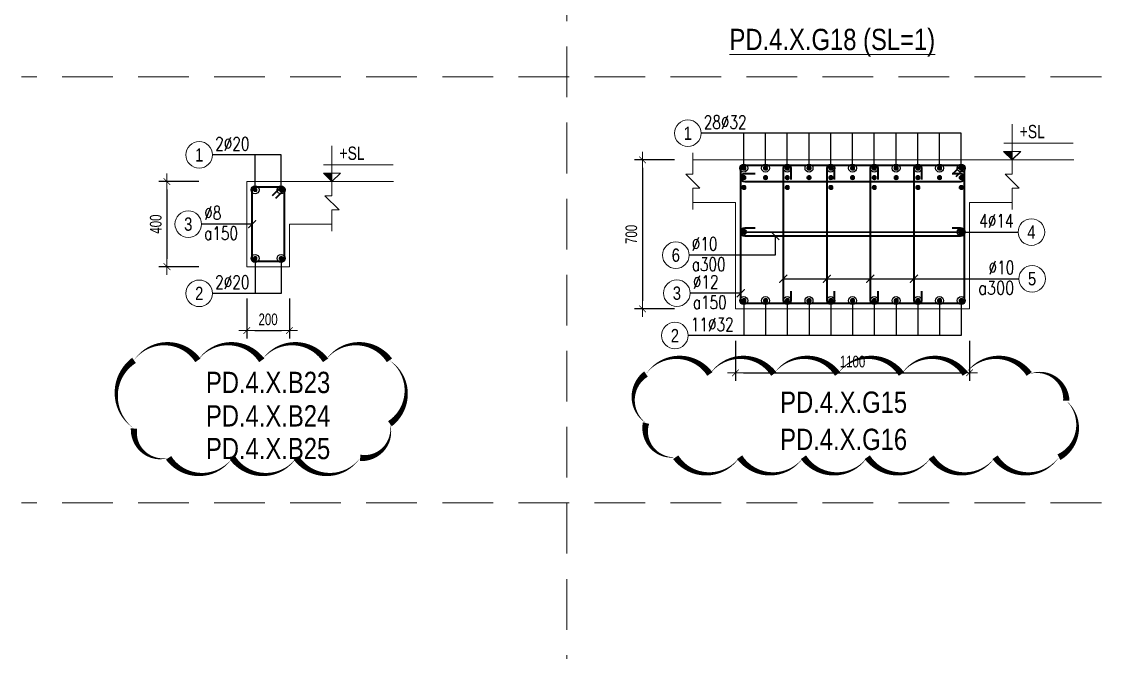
# Model space of a CAD drawing. Header units: millimetres. Extents: x 0 to 264070, y -218202 to 27271.
# Drawn here: x 246139 to 251221, y -214905 to -211943 of the extents above; entities that cross this region are included whole.
import ezdxf
from ezdxf.enums import TextEntityAlignment as Align

# ---------------------------------------------------------------- set-up
doc = ezdxf.new("R2010")
doc.units = ezdxf.units.MM
doc.header["$PDMODE"] = 3
doc.linetypes.add('HIDDEN2', pattern=[4.7625, 3.175, -1.5875])
doc.layers.get('0').update_dxf_attribs({"lineweight": 20})
doc.layers.get('Defpoints').update_dxf_attribs({"color": 151, "lineweight": 9})
doc.layers.add('2020-08-14', color=6, linetype='Continuous', lineweight=20, plot=False)
for name, color, linetype, lineweight in [('NDC_S_ANNO', 7, 'Continuous', 20), ('NDC_S_CONTINUOUS', 3, 'Continuous', 20), ('NDC_S_DIM', 1, 'Continuous', 15), ('NDC_S_HIDDEN', 8, 'HIDDEN2', 13), ('NDC_S_REBAR', 4, 'Continuous', 35), ('NDC_S_STIRRUP', 4, 'Continuous', 40), ('NDC_S_TEXT SYMBOL', 7, 'Continuous', 20), ('NDC_S_THIN LINE', 8, 'Continuous', 9), ('NDC_S_VN TEXT', 7, 'Continuous', 20)]:
    doc.layers.add(name, color=color, linetype=linetype, lineweight=lineweight)
doc.styles.add('ARIAL', font='arial.ttf', dxfattribs={"width": 0.8})
doc.styles.add('NDC_ANNO', font='', dxfattribs={"width": 0.8})
doc.styles.add('NDC_DIM', font='', dxfattribs={"width": 0.75})
doc.styles.add('NDC_EN TXT', font='romans.shx', dxfattribs={"width": 0.8})
doc.styles.get('NDC_ANNO').set_extended_font_data('Dotum')
doc.styles.get('NDC_DIM').set_extended_font_data('Dotum')
doc.dimstyles.new('NDC_dim_25', dxfattribs={"dimscale": 25, "dimtxt": 2.2, "dimasz": 1.5, "dimexe": 1.5, "dimexo": 2.5, "dimgap": 1, "dimtad": 1, "dimdec": 0, "dimzin": 0, "dimdsep": 46, "dimtxsty": 'NDC_DIM', "dimblk": 'DIMMARK', "dimcen": 0.09, "dimdle": 1.2, "dimclrd": 1, "dimclre": 1, "dimclrt": 3, "dimadec": 0, "dimazin": 0, "dimtfac": 1, "dimtdec": 0, "dimtix": 1, "dimtofl": 0, "dimtmove": 0, "dimatfit": 3, "dimfxl": 6, "dimfxlon": 1, "dimtolj": 1, "dimtzin": 0, "dimarcsym": 0})

# ---------------------------------------------------------------- blocks, each defined once
blk = doc.blocks.new('kata_block_TD')
at = {"color": 6, "linetype": 'ByBlock', "lineweight": -2, "style": 'ARIAL', "width": 0.8}
blk.add_attdef('SECTDET2', text='', height=5, dxfattribs=at).set_placement((0, 7.97), align=Align.CENTER)
at = {"color": 0, "linetype": 'ByBlock', "lineweight": -2, "style": 'ARIAL', "width": 0.8}
blk.add_attdef('SECTDET1', text='', height=5, dxfattribs=at).set_placement((0, 1.47), align=Align.CENTER)
at = {"color": 3, "lineweight": 25, "style": 'ARIAL', "width": 0.8}
blk.add_attdef('SSCALE', text='', height=2.5, dxfattribs=at).set_placement((0, -4), align=Align.CENTER)
blk = doc.blocks.new('kata_block_CT')
at = {"layer": 'NDC_S_ANNO'}
blk.add_hatch(color=3, dxfattribs=at).paths.add_polyline_path([(0, 1.6), (-1.61, 1.6), (0, 0)])
at = {"layer": 'NDC_S_ANNO', "ltscale": 50}
h = blk.add_hatch(dxfattribs=at)
h.set_pattern_fill('ANSI31', color=256, scale=1.406, style=0)
h.paths.add_polyline_path([(0, 1.6), (0, 0), (1.61, 1.6)])
for p, q in [((-1.59, 3.14), (11.47, 3.14)), ((11.56, 0), (-1.64, 0))]:
    blk.add_line(p, q, dxfattribs=at)
for points in [[(0, 6.69), (0, 0)], [(0, 0), (-1.61, 1.6), (0, 1.6)], [(0, 0), (1.61, 1.6), (0, 1.6)]]:
    blk.add_lwpolyline(points, dxfattribs=at)
at = {"layer": 'NDC_S_ANNO', "color": 8, "ltscale": 50}
blk.add_lwpolyline([(0, 0), (-1.61, 1.6), (0, 1.6)], dxfattribs=at)
at = {"layer": 'NDC_S_TEXT SYMBOL', "color": 3, "style": 'NDC_ANNO', "width": 0.8}
blk.add_attdef('CT', (1.41, 4.07), '', height=2.5, dxfattribs=at)
blk = doc.blocks.new('DIMMARK')
at = {"layer": 'NDC_S_DIM', "color": 1}
blk.add_line((-1.5, 0), (1, 0), dxfattribs=at)
at = {"layer": 'NDC_S_DIM', "color": 2, "const_width": 0.1}
blk.add_lwpolyline([(-0.42, -0.42), (0.42, 0.42)], dxfattribs=at)
blk = doc.blocks.new('*D970')
at = {"layer": 'Defpoints', "color": 0, "transparency": 16777216}
for p in [(247197.1, -213093.9), (247397.1, -213093.9), (247397.1, -213393.9)]:
    blk.add_point(p, dxfattribs=at)
at = {"layer": 'NDC_S_DIM', "color": 1, "lineweight": -2, "transparency": 16777216}
for p, q in [((247197.1, -213243.9), (247197.1, -213431.4)), ((247397.1, -213243.9), (247397.1, -213431.4)), ((247234.6, -213393.9), (247359.6, -213393.9))]:
    blk.add_line(p, q, dxfattribs=at)
at = {"layer": 'NDC_S_DIM', "color": 1, "lineweight": -2, "transparency": 16777216, "xscale": 37.5, "yscale": 37.5, "zscale": 37.5, "rotation": 180}
blk.add_blockref('DIMMARK', (247197.1, -213393.9), dxfattribs=at)
at = {"layer": 'NDC_S_DIM', "color": 1, "lineweight": -2, "transparency": 16777216, "xscale": 37.5, "yscale": 37.5, "zscale": 37.5}
blk.add_blockref('DIMMARK', (247397.1, -213393.9), dxfattribs=at)
at = {"layer": 'NDC_S_DIM', "color": 3, "transparency": 16777216, "insert": (247297.1, -213341.4), "char_height": 55, "attachment_point": 5, "style": 'NDC_DIM'}
blk.add_mtext('\\A1;200', dxfattribs=at)
blk = doc.blocks.new('*D971')
at = {"layer": 'Defpoints', "color": 0, "transparency": 16777216}
for p in [(247197.1, -212693.9), (246822.1, -213093.9), (247197.1, -213093.9)]:
    blk.add_point(p, dxfattribs=at)
at = {"layer": 'NDC_S_DIM', "color": 1, "lineweight": -2, "transparency": 16777216}
for p, q in [((246972.1, -212693.9), (246784.6, -212693.9)), ((246822.1, -212731.4), (246822.1, -213056.4)), ((246972.1, -213093.9), (246784.6, -213093.9))]:
    blk.add_line(p, q, dxfattribs=at)
at = {"layer": 'NDC_S_DIM', "color": 1, "lineweight": -2, "transparency": 16777216, "xscale": 37.5, "yscale": 37.5, "zscale": 37.5}
for p, rotation in [((246822.1, -212693.9), 90), ((246822.1, -213093.9), 270)]:
    blk.add_blockref('DIMMARK', p, dxfattribs=dict(at, rotation=rotation))
at = {"layer": 'NDC_S_DIM', "color": 3, "transparency": 16777216, "insert": (246769.6, -212893.9), "char_height": 55, "attachment_point": 5, "rotation": 90, "style": 'NDC_DIM'}
blk.add_mtext('\\A1;400', dxfattribs=at)
blk = doc.blocks.new('kata_block_THEP')
at = {"layer": 'NDC_S_REBAR', "color": 0}
for p, q in [((-0.5, 0), (0.5, 0)), ((-0.35, 0.35), (0.35, -0.35)), ((0.35, 0.35), (-0.35, -0.35)), ((0, 0.5), (0, -0.5))]:
    blk.add_line(p, q, dxfattribs=at)
at = {"layer": 'NDC_S_REBAR', "color": 0, "const_width": 0.0833}
blk.add_lwpolyline([(-0.5, 0, 1), (0.5, 0, 1), (-0.5, 0, 1)], format="xyb", dxfattribs=at)
blk = doc.blocks.new('*U240')
blk.add_circle((-2.5, 0), 2.5)
at = {"layer": 'NDC_S_VN TEXT', "color": 3, "style": 'NDC_EN TXT', "width": 0.75}
blk.add_attdef('DK1', (0.5, 0.85), '', height=2.5, dxfattribs=at)
at = {"layer": 'NDC_S_VN TEXT', "color": 7, "style": 'ARIAL', "width": 0.8}
blk.add_attdef('SH2', text='', height=2.5, dxfattribs=at).set_placement((-2.5, 0), align=Align.MIDDLE)
blk = doc.blocks.new('*U241')
blk.add_circle((-2.5, 0), 2.5)
at = {"layer": 'NDC_S_VN TEXT', "color": 3, "style": 'NDC_EN TXT', "width": 0.75}
for tag, p in [('DK1', (0.5, 0.85)), ('KC1', (0.5, -2.97))]:
    blk.add_attdef(tag, p, '', height=2.5, dxfattribs=at)
at = {"layer": 'NDC_S_VN TEXT', "color": 7, "style": 'ARIAL', "width": 0.8}
blk.add_attdef('SH2', text='', height=2.5, dxfattribs=at).set_placement((-2.5, 0), align=Align.MIDDLE)
blk = doc.blocks.new('*D972')
at = {"layer": 'Defpoints', "color": 0, "transparency": 16777216}
for p in [(249492.4, -213292.1), (250592.4, -213292.1), (250592.4, -213592.1)]:
    blk.add_point(p, dxfattribs=at)
at = {"layer": 'NDC_S_DIM', "color": 1, "lineweight": -2, "transparency": 16777216}
for p, q in [((249492.4, -213442.1), (249492.4, -213629.6)), ((250592.4, -213442.1), (250592.4, -213629.6)), ((249529.9, -213592.1), (250554.9, -213592.1))]:
    blk.add_line(p, q, dxfattribs=at)
at = {"layer": 'NDC_S_DIM', "color": 1, "lineweight": -2, "transparency": 16777216, "xscale": 37.5, "yscale": 37.5, "zscale": 37.5, "rotation": 180}
blk.add_blockref('DIMMARK', (249492.4, -213592.1), dxfattribs=at)
at = {"layer": 'NDC_S_DIM', "color": 1, "lineweight": -2, "transparency": 16777216, "xscale": 37.5, "yscale": 37.5, "zscale": 37.5}
blk.add_blockref('DIMMARK', (250592.4, -213592.1), dxfattribs=at)
at = {"layer": 'NDC_S_DIM', "color": 3, "transparency": 16777216, "insert": (250042.4, -213539.6), "char_height": 55, "attachment_point": 5, "style": 'NDC_DIM'}
blk.add_mtext('\\A1;1100', dxfattribs=at)
blk = doc.blocks.new('*D973')
at = {"layer": 'Defpoints', "color": 0, "transparency": 16777216}
for p in [(249562, -212592.1), (249056, -213292.1), (249562, -213292.1)]:
    blk.add_point(p, dxfattribs=at)
at = {"layer": 'NDC_S_DIM', "color": 1, "lineweight": -2, "transparency": 16777216}
for p, q in [((249206, -212592.1), (249018.5, -212592.1)), ((249056, -212629.6), (249056, -213254.6)), ((249206, -213292.1), (249018.5, -213292.1))]:
    blk.add_line(p, q, dxfattribs=at)
at = {"layer": 'NDC_S_DIM', "color": 1, "lineweight": -2, "transparency": 16777216, "xscale": 37.5, "yscale": 37.5, "zscale": 37.5}
for p, rotation in [((249056, -212592.1), 90), ((249056, -213292.1), 270)]:
    blk.add_blockref('DIMMARK', p, dxfattribs=dict(at, rotation=rotation))
at = {"layer": 'NDC_S_DIM', "color": 3, "transparency": 16777216, "insert": (249003.5, -212942.1), "char_height": 55, "attachment_point": 5, "rotation": 90, "style": 'NDC_DIM'}
blk.add_mtext('\\A1;700', dxfattribs=at)
blk = doc.blocks.new('*U321')
blk.add_circle((2.5, 0), 2.5)
at = {"layer": 'NDC_S_VN TEXT', "color": 3, "style": 'NDC_EN TXT'}
for tag, width, p in [('DK2', 0.75, (-0.85, 0.85)), ('KC2', 0.8, (-0.85, -2.97))]:
    blk.add_attdef(tag, text='', height=2.5, dxfattribs=dict(at, width=width)).set_placement(p, align=Align.RIGHT)
at = {"layer": 'NDC_S_VN TEXT', "color": 7, "style": 'ARIAL', "width": 0.8}
blk.add_attdef('SH3', text='', height=2.5, dxfattribs=at).set_placement((2.5, 0), align=Align.MIDDLE)
blk = doc.blocks.new('*U239')
blk.add_circle((2.5, 0), 2.5)
at = {"layer": 'NDC_S_VN TEXT', "color": 3, "style": 'NDC_EN TXT', "width": 0.75}
blk.add_attdef('DK2', text='', height=2.5, dxfattribs=at).set_placement((-0.85, 0.85), align=Align.RIGHT)
at = {"layer": 'NDC_S_VN TEXT', "color": 7, "style": 'ARIAL', "width": 0.8}
blk.add_attdef('SH3', text='', height=2.5, dxfattribs=at).set_placement((2.5, 0), align=Align.MIDDLE)

msp = doc.modelspace()

# ---------------------------------------------------------------- linework, layer by layer
at = {"layer": '2020-08-14'}
for points in [[(246667.2, -213533.5, 0, 30, -0.520567), (246967.2, -213533.5, 0, 30, -0.520567), (247267.2, -213533.5, 0, 30, -0.520567), (247567.2, -213533.5, 0, 30, -0.520567), (247867.2, -213533.5, 0, 30, -0.520567), (247869.4, -213831.3, 0, 30, -0.520567), (247729.6, -213991.5, 0, 30, -0.520567), (247429.6, -213991.5, 0, 30, -0.520567), (247129.6, -213991.5, 0, 30, -0.520567), (246829.6, -213991.5, 0, 30, -0.520567), (246667.2, -213853.9, 0, 30, -0.520567)], [(249072.3, -213597.6, 0, 30, -0.520567), (249372.3, -213597.6, 0, 30, -0.520567), (249672.3, -213597.6, 0, 30, -0.520567), (249972.3, -213597.6, 0, 30, -0.520567), (250272.3, -213597.6, 0, 30, -0.520567), (250572.3, -213597.6, 0, 30, -0.520567), (250872.3, -213597.6, 0, 30, -0.520567), (251046.7, -213723.3, 0, 30, -0.520567), (251011.9, -213988.5, 0, 30, -0.520567), (250711.9, -213988.5, 0, 30, -0.520567), (250411.9, -213988.5, 0, 30, -0.520567), (250111.9, -213988.5, 0, 30, -0.520567), (249811.9, -213988.5, 0, 30, -0.520567), (249511.9, -213988.5, 0, 30, -0.520567), (249211.9, -213988.5, 0, 30, -0.520567), (249072.3, -213828.2, 0, 30, -0.520567)]]:
    msp.add_lwpolyline(points, format="xyseb", close=True, dxfattribs=at)
at = {"layer": 'NDC_S_CONTINUOUS'}
for points in [[(249292.4, -212592.1), (249492.4, -212592.1), (249492.4, -212592.1), (250592.4, -212592.1), (250592.4, -212592.1), (250792.4, -212592.1)], [(247197.1, -213093.9), (247197.1, -213093.9), (247197.1, -212693.9), (247397.1, -212693.9), (247397.1, -212693.9), (247597.1, -212693.9)], [(249292.4, -212792.1), (249492.4, -212792.1), (249492.4, -213292.1), (250592.4, -213292.1), (250592.4, -212792.1), (250792.4, -212792.1)], [(247197.1, -213093.9), (247197.1, -213093.9), (247197.1, -213093.9), (247397.1, -213093.9), (247397.1, -212893.9), (247597.1, -212893.9)]]:
    msp.add_lwpolyline(points, dxfattribs=at)
at = {"layer": 'NDC_S_HIDDEN', "ltscale": 75}
for p, q in [((248700.9, -204202), (248700.9, -218202)), ((264070, -212202), (246139.4, -212202)), ((264070, -214202), (246139.4, -214202))]:
    msp.add_line(p, q, dxfattribs=at)
at = {"layer": 'NDC_S_REBAR'}
for points in [[(249754.1, -212684.4), (249754.1, -212635.5, 1), (249717.2, -212635.5), (249717.2, -213248.7, 1), (249754.1, -213248.7), (249754.1, -213209.4, -0.414214)], [(249958.5, -212684.4), (249958.5, -212635.5, 1), (249921.6, -212635.5), (249921.6, -213248.7, 1), (249958.5, -213248.7), (249958.5, -213209.4, -0.414214)], [(250162.9, -212684.4), (250162.9, -212635.5, 1), (250126, -212635.5), (250126, -213248.7, 1), (250162.9, -213248.7), (250162.9, -213209.4, -0.414214)], [(250367.3, -212684.4), (250367.3, -212635.5, 1), (250330.4, -212635.5), (250330.4, -213248.7, 1), (250367.3, -213248.7), (250367.3, -213209.4, -0.414214)], [(249584.7, -212657.2), (249535.8, -212657.2, 1), (249535.8, -212694.1), (250548.9, -212694.1, 1), (250548.9, -212657.2), (250509.7, -212657.2, -0.414214)], [(249584.7, -212912.7), (249535.8, -212912.7, 1), (249535.8, -212949.5), (250548.9, -212949.5, 1), (250548.9, -212912.7), (250509.7, -212912.7, -0.414214)]]:
    msp.add_lwpolyline(points, format="xyb", dxfattribs=at)
at = {"layer": 'NDC_S_STIRRUP'}
for points in [[(250513.4, -212657.1), (250553.4, -212617.1, -0.414214), (250567.4, -212631.1), (250567.4, -213253.1, -0.414214), (250553.4, -213267.1), (249531.4, -213267.1, -0.414214), (249517.4, -213253.1), (249517.4, -212631.1, -0.414214), (249531.4, -212617.1), (250553.4, -212617.1, -0.414214), (250567.4, -212631.1), (250527.4, -212671.1)], [(247318.1, -212758.9), (247358.1, -212718.9, -0.414214), (247372.1, -212732.9), (247372.1, -213054.9, -0.414214), (247358.1, -213068.9), (247236.1, -213068.9, -0.414214), (247222.1, -213054.9), (247222.1, -212732.9, -0.414214), (247236.1, -212718.9), (247358.1, -212718.9, -0.414214), (247372.1, -212732.9), (247332.1, -212772.9)]]:
    msp.add_lwpolyline(points, format="xyb", dxfattribs=at)
at = {"layer": 'NDC_S_THIN LINE'}
for points in [[(249292.4, -212825.4), (249292.4, -212725.4), (249325.7, -212725.4), (249259, -212658.8), (249292.4, -212658.8), (249292.4, -212558.8)], [(250792.4, -212825.4), (250792.4, -212725.4), (250825.7, -212725.4), (250759, -212658.8), (250792.4, -212658.8), (250792.4, -212558.8)], [(247597.1, -212927.2), (247597.1, -212827.2), (247630.4, -212827.2), (247563.8, -212760.5), (247597.1, -212760.5), (247597.1, -212660.5)]]:
    msp.add_lwpolyline(points, dxfattribs=at)

# ---------------------------------------------------------------- block references
at = {"layer": 'NDC_S_REBAR'}
for p, xscale, yscale, zscale in [((249531.4, -212631.1), 22, 22, 22), ((249633.6, -212631.1), 22, 22, 22), ((249735.8, -212631.1), 22, 22, 22), ((249838, -212631.1), 22, 22, 22), ((249940.2, -212631.1), 22, 22, 22), ((250042.4, -212631.1), 22, 22, 22), ((250144.6, -212631.1), 22, 22, 22), ((250246.8, -212631.1), 22, 22, 22), ((250349, -212631.1), 22, 22, 22), ((250451.2, -212631.1), 22, 22, 22), ((250553.4, -212631.1), 22, 22, 22), ((249531.4, -212675.6), 22, 22, 22), ((249633.6, -212675.6), 22, 22, 22), ((249735.8, -212675.6), 22, 22, 22), ((249838, -212675.6), 22, 22, 22), ((249940.2, -212675.6), 22, 22, 22), ((250042.4, -212675.6), 22, 22, 22), ((250144.6, -212675.6), 22, 22, 22), ((250246.8, -212675.6), 22, 22, 22), ((250349, -212675.6), 22, 22, 22), ((250451.2, -212675.6), 22, 22, 22), ((250553.4, -212675.6), 22, 22, 22), ((247236.1, -212732.9), 20, 20, 20), ((247358.1, -212732.9), 20, 20, 20), ((249531.3, -212721.3), 22, 22, 22), ((249735.7, -212721.3), 22, 22, 22), ((249940.1, -212721.3), 22, 22, 22), ((250144.5, -212721.3), 22, 22, 22), ((250348.9, -212721.3), 22, 22, 22), ((250553.3, -212721.3), 22, 22, 22), ((249531.4, -212931.1), 22, 22, 22), ((250553.4, -212931.1), 22, 22, 22), ((247236.1, -213054.9), 20, 20, 20), ((247358.1, -213054.9), 20, 20, 20), ((249531.4, -213253.1), 22, 22, 22), ((249633.6, -213253.1), 22, 22, 22), ((249735.8, -213253.1), 22, 22, 22), ((249838, -213253.1), 22, 22, 22), ((249940.2, -213253.1), 22, 22, 22), ((250042.4, -213253.1), 22, 22, 22), ((250144.6, -213253.1), 22, 22, 22), ((250246.8, -213253.1), 22, 22, 22), ((250349, -213253.1), 22, 22, 22), ((250451.2, -213253.1), 22, 22, 22), ((250553.4, -213253.1), 22, 22, 22)]:
    msp.add_blockref('kata_block_THEP', p, dxfattribs=dict(at, xscale=xscale, yscale=yscale, zscale=zscale))
at = {"layer": 'NDC_S_THIN LINE', "xscale": 25, "yscale": 25, "zscale": 25}
for name, p, values in [('*U240', (249331.4, -212467.1), {'SH2': '1', 'DK1': '28%%c32'}), ('*U240', (247036.1, -212568.9), {'SH2': '1', 'DK1': '2%%c20'}), ('*U241', (246984.6, -212893.9), {'SH2': '3', 'DK1': '%%c8', 'KC1': 'a150'}), ('*U239', (250820.2, -212931.1), {'SH3': '4', 'DK2': '4%%c14'}), ('*U241', (249274.9, -213039.6), {'SH2': '6', 'DK1': '%%c10', 'KC1': 'a300'}), ('*U321', (250823.4, -213150.6), {'SH3': '5', 'DK2': '%%c10', 'KC2': 'a300'}), ('*U240', (247036.1, -213218.9), {'SH2': '2', 'DK1': '2%%c20'}), ('*U241', (249279.9, -213218.1), {'SH2': '3', 'DK1': '%%c12', 'KC1': 'a150'}), ('*U240', (249270.6, -213417.1), {'SH2': '2', 'DK1': '11%%c32'})]:
    msp.add_blockref(name, p, dxfattribs=at).add_auto_attribs(values)
at = {"layer": 'NDC_S_VN TEXT'}
ref = msp.add_blockref('kata_block_TD', (249947.6, -212106.1), dxfattribs=dict(at, xscale=20, yscale=20, zscale=20))
ref.add_attrib('SECTDET1', '%%uPD.4.X.G18 (SL=1)', dxfattribs={"layer": '0', "color": 0, "linetype": 'ByBlock', "lineweight": -2, "height": 100, "style": 'ARIAL', "width": 0.8}).set_placement((249947.6, -212076.7), align=Align.CENTER)
at = {"layer": 'NDC_S_VN TEXT', "xscale": 25, "yscale": 25, "zscale": 25}
for p in [(250792.4, -212592.1), (247597.1, -212693.9)]:
    msp.add_blockref('kata_block_CT', p, dxfattribs=at).add_auto_attribs({'CT': '+SL'})
at = {"layer": 'NDC_S_VN TEXT'}
ref = msp.add_blockref('kata_block_TD', (247297.1, -213716.6), dxfattribs=dict(at, xscale=20, yscale=20, zscale=20))
ref.add_attrib('SECTDET1', 'PD.4.X.B23', dxfattribs={"layer": '0', "color": 0, "linetype": 'ByBlock', "lineweight": -2, "height": 100, "style": 'ARIAL', "width": 0.8}).set_placement((247297.1, -213687.2), align=Align.CENTER)
ref = msp.add_blockref('kata_block_TD', (250000.7, -213809.5), dxfattribs=dict(at, xscale=20, yscale=20, zscale=20))
ref.add_attrib('SECTDET1', 'PD.4.X.G15', dxfattribs={"layer": '0', "color": 0, "linetype": 'ByBlock', "lineweight": -2, "height": 100, "style": 'ARIAL', "width": 0.8}).set_placement((250000.7, -213780.1), align=Align.CENTER)
ref = msp.add_blockref('kata_block_TD', (247297.1, -213873.7), dxfattribs=dict(at, xscale=20, yscale=20, zscale=20))
ref.add_attrib('SECTDET1', 'PD.4.X.B24', dxfattribs={"layer": '0', "color": 0, "linetype": 'ByBlock', "lineweight": -2, "height": 100, "style": 'ARIAL', "width": 0.8}).set_placement((247297.1, -213844.3), align=Align.CENTER)
ref = msp.add_blockref('kata_block_TD', (250000.7, -213984.1), dxfattribs=dict(at, xscale=20, yscale=20, zscale=20))
ref.add_attrib('SECTDET1', 'PD.4.X.G16', dxfattribs={"layer": '0', "color": 0, "linetype": 'ByBlock', "lineweight": -2, "height": 100, "style": 'ARIAL', "width": 0.8}).set_placement((250000.7, -213954.6), align=Align.CENTER)
ref = msp.add_blockref('kata_block_TD', (247297.1, -214027), dxfattribs=dict(at, xscale=20, yscale=20, zscale=20))
ref.add_attrib('SECTDET1', 'PD.4.X.B25', dxfattribs={"layer": '0', "color": 0, "linetype": 'ByBlock', "lineweight": -2, "height": 100, "style": 'ARIAL', "width": 0.8}).set_placement((247297.1, -213997.6), align=Align.CENTER)

# ---------------------------------------------------------------- dimensions: what is measured, and where the dimension line sits
at = {"layer": 'NDC_S_DIM'}
for base, p1, p2, picture, middle in [((249056, -213292.1), (249562, -212592.1), (249562, -213292.1), '*D973', (249003.5, -212942.1)), ((246822.1, -213093.9), (247197.1, -212693.9), (247197.1, -213093.9), '*D971', (246769.6, -212893.9))]:
    dim = msp.add_linear_dim(base=base, p1=p1, p2=p2, angle=270, dimstyle='NDC_dim_25', dxfattribs=at)
    dim.commit()
    dim.dimension.update_dxf_attribs({"geometry": picture, "text_midpoint": middle})
for base, p1, p2, picture, middle in [((247397.1, -213393.9), (247197.1, -213093.9), (247397.1, -213093.9), '*D970', (247297.1, -213341.4)), ((250592.4, -213592.1), (249492.4, -213292.1), (250592.4, -213292.1), '*D972', (250042.4, -213539.6))]:
    dim = msp.add_linear_dim(base=base, p1=p1, p2=p2, dimstyle='NDC_dim_25', dxfattribs=at)
    dim.commit()
    dim.dimension.update_dxf_attribs({"geometry": picture, "text_midpoint": middle})

# ---------------------------------------------------------------- leaders
at = {"layer": 'NDC_S_THIN LINE'}
for points, override in [([(249531.4, -212631.1), (249531.4, -212467.1), (249331.4, -212467.1)], {"dimldrblk": 'DotBlank'}), ([(250553.4, -212631.1), (250553.4, -212467.1), (249331.4, -212467.1)], {"dimldrblk": 'DotBlank'}), ([(249633.6, -212631.1), (249633.6, -212467.1), (249433.6, -212467.1)], {"dimldrblk": 'DotBlank'}), ([(249735.8, -212631.1), (249735.8, -212467.1), (249535.8, -212467.1)], {"dimldrblk": 'DotBlank'}), ([(249838, -212631.1), (249838, -212467.1), (249638, -212467.1)], {"dimldrblk": 'DotBlank'}), ([(249940.2, -212631.1), (249940.2, -212467.1), (249740.2, -212467.1)], {"dimldrblk": 'DotBlank'}), ([(250042.4, -212631.1), (250042.4, -212467.1), (249842.4, -212467.1)], {"dimldrblk": 'DotBlank'}), ([(250144.6, -212631.1), (250144.6, -212467.1), (249944.6, -212467.1)], {"dimldrblk": 'DotBlank'}), ([(250246.8, -212631.1), (250246.8, -212467.1), (250046.8, -212467.1)], {"dimldrblk": 'DotBlank'}), ([(250349, -212631.1), (250349, -212467.1), (250149, -212467.1)], {"dimldrblk": 'DotBlank'}), ([(250451.2, -212631.1), (250451.2, -212467.1), (250251.2, -212467.1)], {"dimldrblk": 'DotBlank'}), ([(247236.1, -212732.9), (247236.1, -212568.9), (247036.1, -212568.9)], {"dimldrblk": 'DotBlank'}), ([(247358.1, -212732.9), (247358.1, -212568.9), (247036.1, -212568.9)], {"dimldrblk": 'DotBlank'}), ([(247222.1, -212893.9), (246984.6, -212893.9)], {"dimldrblk": 'ArchTick'}), ([(249679.7, -212949.5), (249679.7, -213039.6), (249274.9, -213039.6)], {"dimldrblk": 'ArchTick'}), ([(249531.4, -212931.1), (250559.4, -212931.1)], {"dimasz": 1, "dimldrblk": 'DotBlank'}), ([(250553.4, -212931.1), (249531.4, -212931.1)], {"dimasz": 1, "dimldrblk": 'DotBlank'}), ([(250553.4, -212931.1), (250735.2, -212931.1), (250820.2, -212931.1)], {"dimldrblk": 'DotBlank'}), ([(247236.1, -213054.9), (247236.1, -213218.9), (247036.1, -213218.9)], {"dimldrblk": 'DotBlank'}), ([(247358.1, -213054.9), (247358.1, -213218.9), (247036.1, -213218.9)], {"dimldrblk": 'DotBlank'}), ([(249717.2, -213150.6), (250823.4, -213150.6)], {"dimldrblk": 'ArchTick'}), ([(249921.6, -213150.6), (250414.6, -213150.6)], {"dimldrblk": 'ArchTick'}), ([(250126, -213150.6), (250619, -213150.6)], {"dimldrblk": 'ArchTick'}), ([(250330.4, -213150.6), (250823.4, -213150.6)], {"dimldrblk": 'ArchTick'}), ([(249517.4, -213218.1), (249279.9, -213218.1)], {"dimldrblk": 'ArchTick'}), ([(249531.4, -213253.1), (249531.4, -213417.1), (249270.6, -213417.1)], {"dimldrblk": 'DotBlank'}), ([(250553.4, -213253.1), (250553.4, -213417.1), (249270.6, -213417.1)], {"dimldrblk": 'DotBlank'}), ([(249633.6, -213253.1), (249633.6, -213417.1), (249433.6, -213417.1)], {"dimldrblk": 'DotBlank'}), ([(249735.8, -213253.1), (249735.8, -213417.1), (249535.8, -213417.1)], {"dimldrblk": 'DotBlank'}), ([(249838, -213253.1), (249838, -213417.1), (249638, -213417.1)], {"dimldrblk": 'DotBlank'}), ([(249940.2, -213253.1), (249940.2, -213417.1), (249740.2, -213417.1)], {"dimldrblk": 'DotBlank'}), ([(250042.4, -213253.1), (250042.4, -213417.1), (249842.4, -213417.1)], {"dimldrblk": 'DotBlank'}), ([(250144.6, -213253.1), (250144.6, -213417.1), (249944.6, -213417.1)], {"dimldrblk": 'DotBlank'}), ([(250246.8, -213253.1), (250246.8, -213417.1), (250046.8, -213417.1)], {"dimldrblk": 'DotBlank'}), ([(250349, -213253.1), (250349, -213417.1), (250149, -213417.1)], {"dimldrblk": 'DotBlank'}), ([(250451.2, -213253.1), (250451.2, -213417.1), (250251.2, -213417.1)], {"dimldrblk": 'DotBlank'})]:
    msp.add_leader(points, dimstyle='NDC_dim_25', override=override, dxfattribs=at)

doc.saveas('drawing.dxf')
